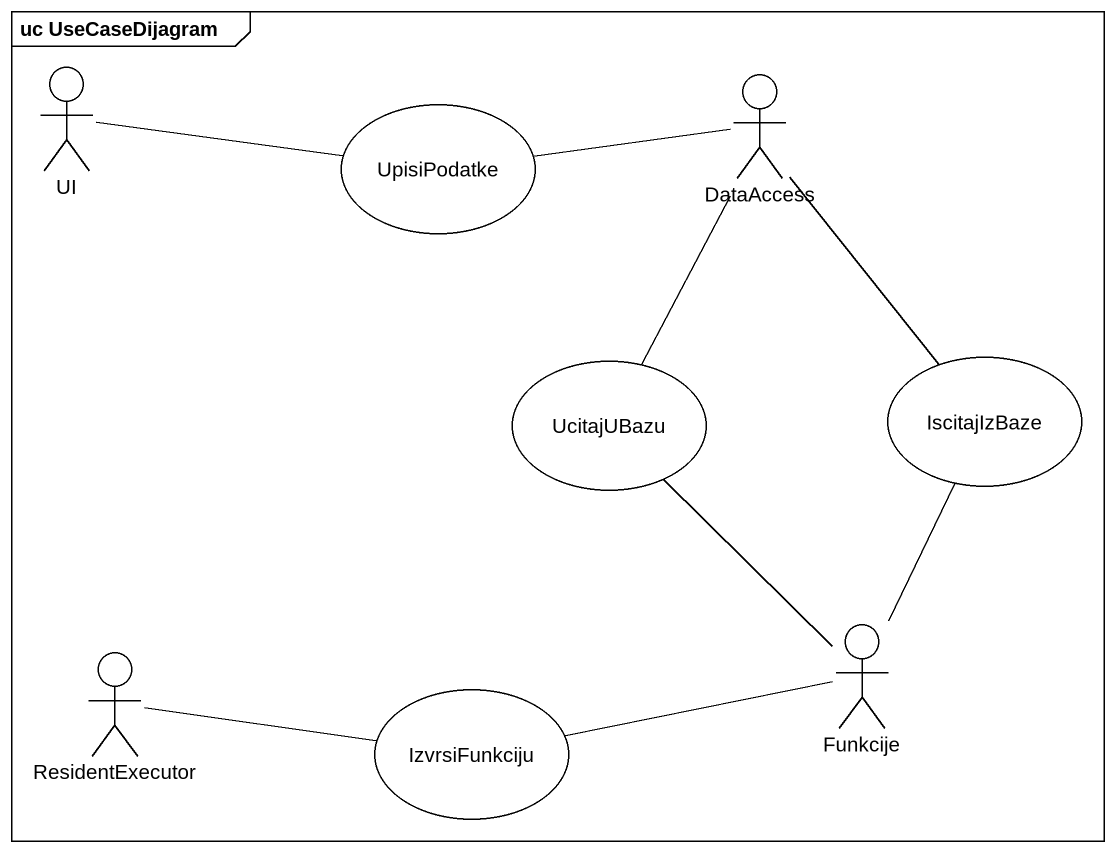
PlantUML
@startuml
mainframe uc UseCaseDijagram
actor UI
usecase UpisiPodatke
actor DataAccess
usecase UcitajUBazu
usecase IscitajIzBaze
actor Funkcije
actor ResidentExecutor
usecase IzvrsiFunkciju
UI -right- UpisiPodatke
UpisiPodatke -right- DataAccess
DataAccess -- UcitajUBazu
DataAccess -- IscitajIzBaze
Funkcije -up- UcitajUBazu
Funkcije -up- IscitajIzBaze
Funkcije -left- IzvrsiFunkciju
ResidentExecutor -right- IzvrsiFunkciju
@enduml
